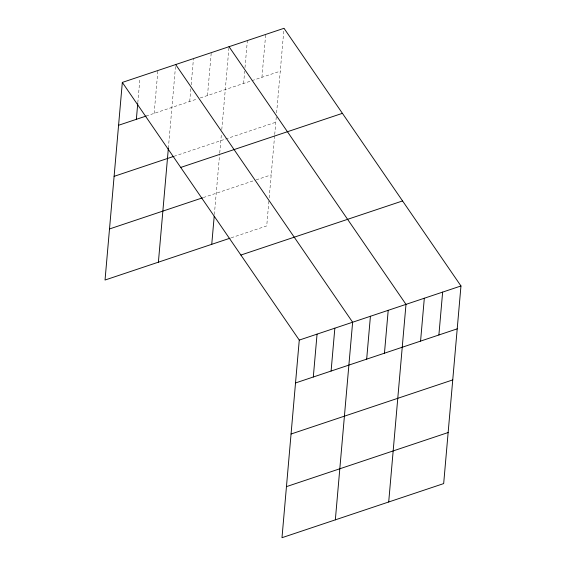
<?xml version="1.0" encoding="UTF-8"?>
<svg xmlns="http://www.w3.org/2000/svg" width="566" height="566" viewBox="0 0 566 566"><rect width="100%" height="100%" fill="white"/><g stroke="black" fill="none" stroke-linecap="round" stroke-linejoin="round"><path stroke-width="0.42" stroke-dasharray="2.83 2.12" d="M137.814 102.701L139.958 78.207M154.143 113.377L157.893 70.502M168.357 148.278L175.679 64.552M189.716 101.477L190.862 88.346M191.174 84.85L193.466 58.602M207.503 95.52L211.252 52.645M214.358 214.528L219.672 153.789M219.75 152.912L221.419 133.831M221.787 129.572L229.039 46.695M243.613 83.435L244.682 71.189M244.993 67.687L247.363 40.561M261.938 77.309L265.687 34.434M268.885 201.241L266.728 225.919L230.907 237.904M269.183 197.838L274.644 135.394M274.722 134.517L276.243 117.134M276.611 112.882L284.012 28.3M146.056 116.08L196.989 99.036M200.23 97.953L251.113 80.931M251.941 80.648L280.262 71.174M173.932 156.329L275.798 122.242M203.279 197.576L255.365 180.151M256.2 179.875L271.192 174.852"/><path stroke-width="0.85" d="M122.327 82.41L299.272 340.081L281.988 537.7L443.673 483.59L460.965 285.971L284.012 28.3L122.327 82.41L105.035 280.029L230.072 238.187M136.356 119.327L137.736 103.578M158.395 262.171L168.357 148.278M211.748 244.321L214.21 216.233M313.309 376.998L317.059 334.124M331.096 371.048L334.846 328.174M335.341 519.843L352.632 322.224L175.679 64.552M366.669 359.148L370.419 316.274M384.455 353.191L388.205 310.324M388.7 501.992L405.992 304.366L229.039 46.695M420.566 341.107L424.316 298.24M438.891 334.98L442.64 292.106M118.57 125.277L146.056 116.08M114.106 176.344L173.125 156.598M180.717 167.437L342.409 113.334M109.5 228.961L202.472 197.852M240.883 255.047L402.575 200.937M299.272 340.081L460.965 285.971M295.523 382.956L457.215 328.846M291.058 434.016L452.75 379.913M286.453 486.633L448.145 432.53"/></g></svg>
